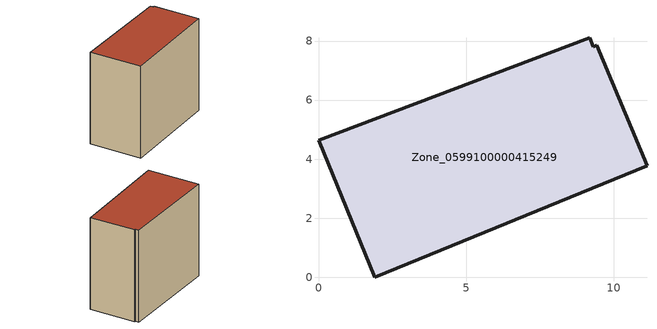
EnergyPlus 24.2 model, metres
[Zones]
Zone_0599100000415249
 floor ground (C_G): 9.43,7.86 11.13,3.78 1.91,0 0,4.64 9.18,8.11 9.3,7.81 z3.26
 wall outside (C_F): 1.91,0 11.13,3.78 9.43,7.86 9.3,7.81 9.18,8.11 0,4.64 1.91,0 z3.26:12.25
 roof outside (C_R): 11.13,3.78 9.43,7.86 9.3,7.81 9.18,8.11 0,4.64 1.91,0 z12.25
[BUILDING]
Pand.0599100000415249: North Axis=0; Terrain=City; Loads Convergence Tolerance Value=0.04; Temperature Convergence Tolerance Value=0.4; Solar Distribution=FullExterior; Maximum Number of Warmup Days=25; Minimum Number of Warmup Days=1
[Site:Location]
Rotterdam.The.Hague.AP_ZH_NLD Design_Conditions: Latitude=51.96; Longitude=4.45; Time Zone=1; Elevation=-4.5
[SITE:GROUNDTEMPERATURE:BUILDINGSURFACE]
18, 18, 18, 18, 18, 18, 18, 18, 18, 18, 18, 18
[MATERIAL] Thermal Absorptance=0.9; Solar Absorptance=0.7; Visible Absorptance=0.7
Name | Roughness | Thickness | Conductivity | Density | Specific Heat
G.TI.1992-2005 | MediumSmooth | 0.15 | 0.06 | 540 | 1210
F.TI.1992-2005 | Rough | 0.3 | 0.12 | 1920 | 840
R.TI.1992-2005 | MediumRough | 0.2 | 0.08 | 1500 | 1000
[CONSTRUCTION]
C_G: G.TI.1992-2005
C_F: F.TI.1992-2005
C_R: R.TI.1992-2005
[ZONE]
Zone_0599100000415249: Type=1; Multiplier=1; Ceiling Height=Autocalculate; Volume=Autocalculate; Floor Area=autocalculate; Part of Total Floor Area=Yes
[ZONEINFILTRATION:DESIGNFLOWRATE]
Infil_Zone_0599100000415249: Zone or ZoneList or Space or SpaceList=Zone_0599100000415249; Schedule=AlwaysOn; Design Flow Rate Calculation Method=Flow/Area; Flow Rate per Floor Area=0.0015; Constant Term Coefficient=1; Temperature Term Coefficient=0; Velocity Term Coefficient=0; Velocity Squared Term Coefficient=0
[HVACTEMPLATE:ZONE:IDEALLOADSAIRSYSTEM]
Zone_0599100000415249: Maximum Heating Supply Air Temperature=50; Minimum Cooling Supply Air Temperature=13; Maximum Heating Supply Air Humidity Ratio=0.0156; Minimum Cooling Supply Air Humidity Ratio=0.0077; Heating Limit=NoLimit; Cooling Limit=NoLimit; Dehumidification Control Type=ConstantSensibleHeatRatio; Cooling Sensible Heat Ratio=0.7; Dehumidification Setpoint=60; Humidification Control Type=None; Humidification Setpoint=30; Outdoor Air Method=None; Outdoor Air Flow Rate per Person=0.00944; Outdoor Air Flow Rate per Zone Floor Area=0; Outdoor Air Flow Rate per Zone=0; Demand Controlled Ventilation Type=None; Outdoor Air Economizer Type=NoEconomizer; Heat Recovery Type=None; Sensible Heat Recovery Effectiveness=0.7; Latent Heat Recovery Effectiveness=0.65
[ZONECONTROL:THERMOSTAT]
ThermostatControl_Zone_0599100000415249: Zone or ZoneList=Zone_0599100000415249; Control Type Schedule=DualSetpointControlType; Control 1=Thermostat_Zone_0599100000415249; Temperature Difference Between Cutout And Setpoint=0
[THERMOSTATSETPOINT:DUALSETPOINT]
Thermostat_Zone_0599100000415249: Heating Setpoint Temperature Schedule=HeatingSetpoint_Zone_0599100000415249; Cooling Setpoint Temperature Schedule=CoolingSetpoint_Zone_0599100000415249
[SCHEDULE:COMPACT]
HeatingSetpoint_Zone_0599100000415249: Through: 12/31, For: AllDays, Until: 24:00, 21
CoolingSetpoint_Zone_0599100000415249: Through: 12/31, For: AllDays, Until: 24:00, 24
DualSetpointControlType: Through: 12/31, For: AllDays, Until: 24:00, 4
AlwaysOn: Through: 12/31, For: AllDays, Until: 24:00, 1
